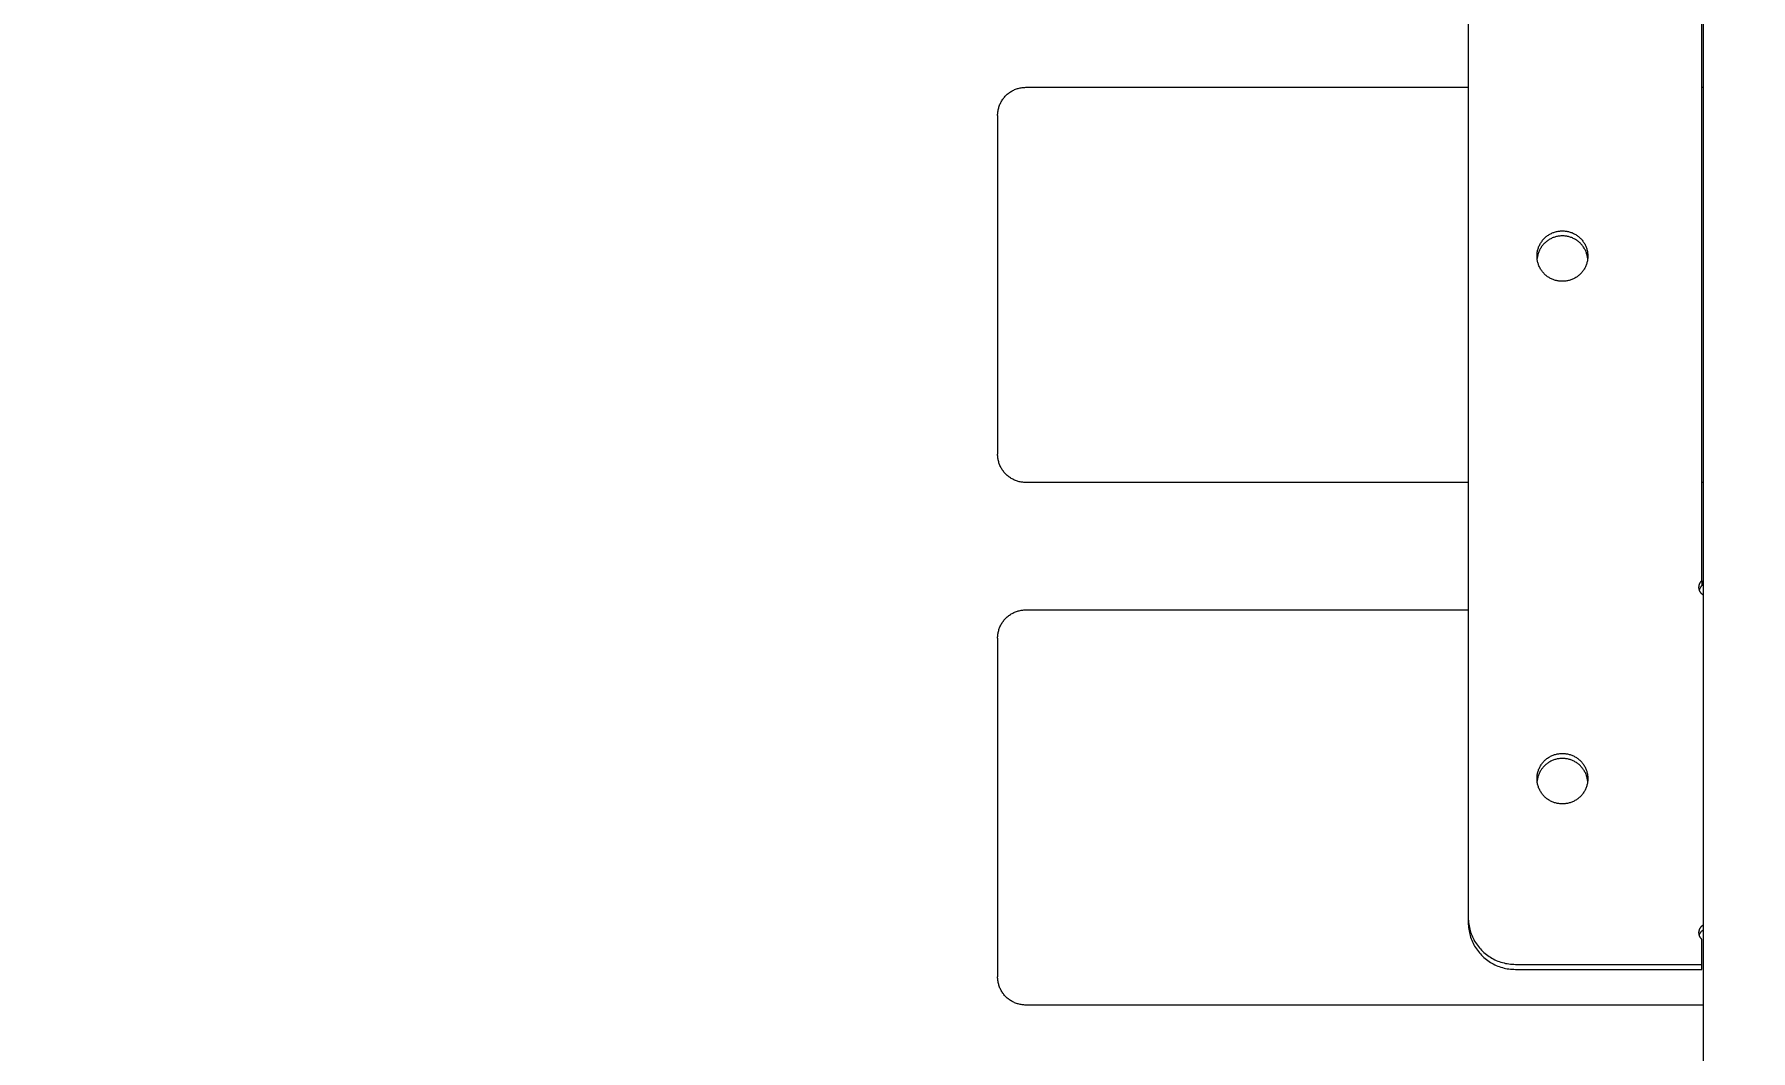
# Model space of a CAD drawing. Header units: inches. Extents: x -12 to 193, y -19 to 105.
# Drawn here: x 72.21 to 79.39, y 88.19 to 92.44 of the extents above; entities that cross this region are included whole.
import ezdxf

# ---------------------------------------------------------------- set-up
doc = ezdxf.new("R2010")
doc.units = ezdxf.units.IN
doc.layers.add('ZANO_R', color=7, linetype='Continuous', lineweight=0)
doc.layers.add('ZANO_W', color=1, linetype='Continuous', lineweight=0)
doc.styles.get("Standard").update_dxf_attribs({"font": 'arial.ttf'})
doc.dimstyles.new('amerykanie', dxfattribs={"dimtxt": 50, "dimasz": 50, "dimexe": 0.5, "dimexo": 0.5, "dimgap": 1, "dimtad": 1, "dimdec": 0, "dimzin": 0, "dimlunit": 5, "dimtxsty": 'Standard', "dimcen": 0.09, "dimclrd": 1, "dimclre": 1, "dimclrt": 1, "dimazin": 0, "dimtfac": 1, "dimtdec": 0, "dimtmove": 0, "dimatfit": 3, "dimfxl": 1, "dimtzin": 0, "dimarcsym": 1})

# ---------------------------------------------------------------- blocks, each defined once
blk = doc.blocks.new('*D370')
at = {"layer": 'ZANO_W', "color": 1, "lineweight": -2}
blk.add_line((171.9607, 90.2232), (171.5194, 93.5121), dxfattribs=at)
for start, end in [(78.71905, 88.18049), (97.64193, 180), (189.46144, 198.92289)]:
    blk.add_arc((172.3921, 87.0078), 6.0626, start, end, dxfattribs=at)
at = {"layer": 'ZANO_W', "color": 1}
for points in [[(172.5761, 93.2338), (172.5931, 92.9009), (171.5859, 93.0166)], [(166.5781, 86.025), (166.2459, 85.9975), (166.3295, 87.0078)]]:
    blk.add_solid(points, dxfattribs=at)
at = {"layer": 'ZANO_W', "color": 1, "insert": (166.8203, 91.8819), "char_height": 1.625, "attachment_point": 5, "rotation": 48.82097}
blk.add_mtext("82%%d21'", dxfattribs=at)

msp = doc.modelspace()

# ---------------------------------------------------------------- linework, layer by layer
at = {"layer": 'ZANO_R'}
for p, q in [((78.20861, 96.39844), (78.20861, 88.74185)), ((79.19286, 90.09261), (79.19286, 96.39844)), ((79.18499, 90.15104), (79.18499, 95.05089)), ((76.2692, 92.17369), (76.2719, 92.17669)), ((76.2719, 92.17669), (76.2747, 92.17959)), ((76.2747, 92.17959), (76.2776, 92.18239)), ((76.2776, 92.18239), (76.28059, 92.18509)), ((76.28059, 92.18509), (76.28368, 92.18769)), ((76.28368, 92.18769), (76.28685, 92.19018)), ((76.28685, 92.19018), (76.29011, 92.19256)), ((76.29011, 92.19256), (76.29344, 92.19483)), ((76.29344, 92.19483), (76.29685, 92.19699)), ((76.29685, 92.19699), (76.30033, 92.19902)), ((76.30033, 92.19902), (76.30388, 92.20094)), ((76.30388, 92.20094), (76.30749, 92.20273)), ((76.30749, 92.20273), (76.31116, 92.2044)), ((76.31116, 92.2044), (76.31489, 92.20595)), ((76.31489, 92.20595), (76.31866, 92.20736)), ((76.31866, 92.20736), (76.32249, 92.20865)), ((76.32249, 92.20865), (76.32635, 92.2098)), ((76.32635, 92.2098), (76.33025, 92.21082)), ((76.33025, 92.21082), (76.33419, 92.21171)), ((76.33419, 92.21171), (76.33815, 92.21246)), ((76.33815, 92.21246), (76.34213, 92.21308)), ((76.34213, 92.21308), (76.34614, 92.21356)), ((76.34614, 92.21356), (76.35016, 92.21391)), ((76.35016, 92.21391), (76.35418, 92.21411)), ((76.35418, 92.21411), (76.35822, 92.21418)), ((76.35822, 92.21418), (78.20861, 92.21418)), ((79.18499, 92.21418), (79.19286, 92.21418)), ((76.24018, 92.1001), (76.24038, 92.10413)), ((76.24038, 92.10413), (76.24073, 92.10815)), ((76.24073, 92.10815), (76.24121, 92.11215)), ((76.24121, 92.11215), (76.24182, 92.11614)), ((76.24182, 92.11614), (76.24258, 92.1201)), ((76.24258, 92.1201), (76.24347, 92.12404)), ((76.24347, 92.12404), (76.24449, 92.12794)), ((76.24449, 92.12794), (76.24564, 92.1318)), ((76.24564, 92.1318), (76.24693, 92.13562)), ((76.24693, 92.13562), (76.24834, 92.1394)), ((76.24834, 92.1394), (76.24989, 92.14313)), ((76.24989, 92.14313), (76.25156, 92.1468)), ((76.25156, 92.1468), (76.25335, 92.15041)), ((76.25335, 92.15041), (76.25527, 92.15396)), ((76.25527, 92.15396), (76.2573, 92.15744)), ((76.2573, 92.15744), (76.25946, 92.16085)), ((76.25946, 92.16085), (76.26172, 92.16418)), ((76.26172, 92.16418), (76.26411, 92.16744)), ((76.26411, 92.16744), (76.2666, 92.17061)), ((76.2666, 92.17061), (76.2692, 92.17369)), ((76.24011, 92.09607), (76.24018, 92.1001)), ((76.24011, 92.09607), (76.24011, 90.84742)), ((78.54977, 91.60025), (78.55298, 91.60199)), ((78.55298, 91.60199), (78.55626, 91.60361)), ((78.55626, 91.60361), (78.5596, 91.60512)), ((78.5596, 91.60512), (78.56298, 91.60651)), ((78.56298, 91.60651), (78.56641, 91.60778)), ((78.56641, 91.60778), (78.56988, 91.60894)), ((78.56988, 91.60894), (78.57339, 91.60997)), ((78.57339, 91.60997), (78.57693, 91.61088)), ((78.57693, 91.61088), (78.5805, 91.61167)), ((78.5805, 91.61167), (78.5841, 91.61233)), ((78.5841, 91.61233), (78.58772, 91.61286)), ((78.58772, 91.61286), (78.59135, 91.61328)), ((78.59135, 91.61328), (78.595, 91.61356)), ((78.595, 91.61356), (78.59865, 91.61372)), ((78.59865, 91.61372), (78.60231, 91.61375)), ((78.60231, 91.61375), (78.60597, 91.61372)), ((78.60597, 91.61372), (78.60962, 91.61356)), ((78.60962, 91.61356), (78.61327, 91.61328)), ((78.61327, 91.61328), (78.6169, 91.61286)), ((78.6169, 91.61286), (78.62052, 91.61233)), ((78.62052, 91.61233), (78.62412, 91.61167)), ((78.62412, 91.61167), (78.62769, 91.61088)), ((78.62769, 91.61088), (78.63123, 91.60997)), ((78.63123, 91.60997), (78.63474, 91.60894)), ((78.63474, 91.60894), (78.63821, 91.60778)), ((78.63821, 91.60778), (78.64164, 91.60651)), ((78.64164, 91.60651), (78.64503, 91.60512)), ((78.64503, 91.60512), (78.64836, 91.60361)), ((78.64836, 91.60361), (78.65164, 91.60199)), ((78.65164, 91.60199), (78.65486, 91.60025)), ((78.49793, 91.52839), (78.49868, 91.53197)), ((78.49868, 91.53197), (78.49956, 91.53552)), ((78.49956, 91.53552), (78.50057, 91.53904)), ((78.50057, 91.53904), (78.50169, 91.54252)), ((78.50169, 91.54252), (78.50294, 91.54596)), ((78.50294, 91.54596), (78.5043, 91.54935)), ((78.50484, 91.52931), (78.50344, 91.52597)), ((78.5043, 91.54935), (78.50578, 91.5527)), ((78.50634, 91.53261), (78.50484, 91.52931)), ((78.50578, 91.5527), (78.50737, 91.55599)), ((78.50796, 91.53585), (78.50634, 91.53261)), ((78.50737, 91.55599), (78.50908, 91.55922)), ((78.50969, 91.53903), (78.50796, 91.53585)), ((78.50908, 91.55922), (78.5109, 91.56239)), ((78.51153, 91.54215), (78.50969, 91.53903)), ((78.5109, 91.56239), (78.51283, 91.5655)), ((78.51347, 91.54521), (78.51153, 91.54215)), ((78.51283, 91.5655), (78.51487, 91.56854)), ((78.51552, 91.54819), (78.51347, 91.54521)), ((78.51487, 91.56854), (78.51701, 91.57151)), ((78.51767, 91.55111), (78.51552, 91.54819)), ((78.51701, 91.57151), (78.51925, 91.5744)), ((78.51991, 91.55395), (78.51767, 91.55111)), ((78.51925, 91.5744), (78.52159, 91.57721)), ((78.52225, 91.55672), (78.51991, 91.55395)), ((78.52159, 91.57721), (78.52403, 91.57994)), ((78.52469, 91.5594), (78.52225, 91.55672)), ((78.52403, 91.57994), (78.52656, 91.58258)), ((78.52721, 91.56199), (78.52469, 91.5594)), ((78.52656, 91.58258), (78.52918, 91.58513)), ((78.52982, 91.5645), (78.52721, 91.56199)), ((78.52918, 91.58513), (78.53188, 91.58759)), ((78.53252, 91.56692), (78.52982, 91.5645)), ((78.53188, 91.58759), (78.53468, 91.58996)), ((78.5353, 91.56925), (78.53252, 91.56692)), ((78.53468, 91.58996), (78.53755, 91.59222)), ((78.53815, 91.57148), (78.5353, 91.56925)), ((78.53755, 91.59222), (78.54049, 91.59439)), ((78.54108, 91.57361), (78.53815, 91.57148)), ((78.54049, 91.59439), (78.54352, 91.59645)), ((78.54408, 91.57563), (78.54108, 91.57361)), ((78.54352, 91.59645), (78.54661, 91.5984)), ((78.54715, 91.57756), (78.54408, 91.57563)), ((78.54661, 91.5984), (78.54977, 91.60025)), ((78.55028, 91.57938), (78.54715, 91.57756)), ((78.55347, 91.58109), (78.55028, 91.57938)), ((78.55672, 91.58269), (78.55347, 91.58109)), ((78.56002, 91.58418), (78.55672, 91.58269)), ((78.56337, 91.58555), (78.56002, 91.58418)), ((78.56677, 91.58681), (78.56337, 91.58555)), ((78.57021, 91.58795), (78.56677, 91.58681)), ((78.57368, 91.58898), (78.57021, 91.58795)), ((78.57719, 91.58988), (78.57368, 91.58898)), ((78.58072, 91.59067), (78.57719, 91.58988)), ((78.58428, 91.59133), (78.58072, 91.59067)), ((78.58786, 91.59187), (78.58428, 91.59133)), ((78.59146, 91.59229), (78.58786, 91.59187)), ((78.59507, 91.59259), (78.59146, 91.59229)), ((78.59869, 91.59276), (78.59507, 91.59259)), ((78.60231, 91.59281), (78.59869, 91.59276)), ((78.60593, 91.59276), (78.60231, 91.59281)), ((78.60955, 91.59259), (78.60593, 91.59276)), ((78.61316, 91.59229), (78.60955, 91.59259)), ((78.61676, 91.59187), (78.61316, 91.59229)), ((78.62034, 91.59133), (78.61676, 91.59187)), ((78.6239, 91.59067), (78.62034, 91.59133)), ((78.62743, 91.58988), (78.6239, 91.59067)), ((78.63094, 91.58898), (78.62743, 91.58988)), ((78.63441, 91.58795), (78.63094, 91.58898)), ((78.63785, 91.58681), (78.63441, 91.58795)), ((78.64125, 91.58555), (78.63785, 91.58681)), ((78.6446, 91.58418), (78.64125, 91.58555)), ((78.6479, 91.58269), (78.6446, 91.58418)), ((78.65115, 91.58109), (78.6479, 91.58269)), ((78.65434, 91.57938), (78.65115, 91.58109)), ((78.65747, 91.57756), (78.65434, 91.57938)), ((78.65486, 91.60025), (78.65801, 91.5984)), ((78.66054, 91.57563), (78.65747, 91.57756)), ((78.65801, 91.5984), (78.6611, 91.59645)), ((78.66354, 91.57361), (78.66054, 91.57563)), ((78.6611, 91.59645), (78.66413, 91.59439)), ((78.66647, 91.57148), (78.66354, 91.57361)), ((78.66413, 91.59439), (78.66707, 91.59222)), ((78.66933, 91.56925), (78.66647, 91.57148)), ((78.66707, 91.59222), (78.66995, 91.58996)), ((78.6721, 91.56692), (78.66933, 91.56925)), ((78.66995, 91.58996), (78.67274, 91.58759)), ((78.6748, 91.5645), (78.6721, 91.56692)), ((78.67274, 91.58759), (78.67544, 91.58513)), ((78.67741, 91.56199), (78.6748, 91.5645)), ((78.67544, 91.58513), (78.67806, 91.58258)), ((78.67993, 91.5594), (78.67741, 91.56199)), ((78.67806, 91.58258), (78.68059, 91.57994)), ((78.68237, 91.55672), (78.67993, 91.5594)), ((78.68059, 91.57994), (78.68303, 91.57721)), ((78.68471, 91.55395), (78.68237, 91.55672)), ((78.68303, 91.57721), (78.68537, 91.5744)), ((78.68696, 91.55111), (78.68471, 91.55395)), ((78.68537, 91.5744), (78.68761, 91.57151)), ((78.6891, 91.54819), (78.68696, 91.55111)), ((78.68761, 91.57151), (78.68975, 91.56854)), ((78.69115, 91.54521), (78.6891, 91.54819)), ((78.68975, 91.56854), (78.69179, 91.5655)), ((78.69309, 91.54215), (78.69115, 91.54521)), ((78.69179, 91.5655), (78.69372, 91.56239)), ((78.69493, 91.53903), (78.69309, 91.54215)), ((78.69372, 91.56239), (78.69554, 91.55922)), ((78.69666, 91.53585), (78.69493, 91.53903)), ((78.69554, 91.55922), (78.69725, 91.55599)), ((78.69828, 91.53261), (78.69666, 91.53585)), ((78.69725, 91.55599), (78.69884, 91.5527)), ((78.69978, 91.52931), (78.69828, 91.53261)), ((78.69884, 91.5527), (78.70032, 91.54935)), ((78.70118, 91.52597), (78.69978, 91.52931)), ((78.70032, 91.54935), (78.70169, 91.54596)), ((78.70169, 91.54596), (78.70293, 91.54252)), ((78.70293, 91.54252), (78.70405, 91.53904)), ((78.70405, 91.53904), (78.70506, 91.53552)), ((78.70506, 91.53552), (78.70594, 91.53197)), ((78.70594, 91.53197), (78.70669, 91.52839)), ((78.49603, 91.51022), (78.49615, 91.51388)), ((78.49603, 91.50656), (78.49603, 91.51022)), ((78.49615, 91.50291), (78.49603, 91.50656)), ((78.49615, 91.51388), (78.49641, 91.51753)), ((78.49641, 91.49926), (78.49615, 91.50291)), ((78.49641, 91.51753), (78.49679, 91.52116)), ((78.49679, 91.49562), (78.49641, 91.49926)), ((78.49698, 91.50152), (78.49654, 91.49792)), ((78.49679, 91.52116), (78.49729, 91.52479)), ((78.49729, 91.492), (78.49679, 91.49562)), ((78.49754, 91.5051), (78.49698, 91.50152)), ((78.49729, 91.52479), (78.49793, 91.52839)), ((78.49793, 91.4884), (78.49729, 91.492)), ((78.49822, 91.50865), (78.49754, 91.5051)), ((78.49868, 91.48482), (78.49793, 91.4884)), ((78.49903, 91.51218), (78.49822, 91.50865)), ((78.49956, 91.48127), (78.49868, 91.48482)), ((78.49996, 91.51568), (78.49903, 91.51218)), ((78.50057, 91.47775), (78.49956, 91.48127)), ((78.501, 91.51915), (78.49996, 91.51568)), ((78.50169, 91.47427), (78.50057, 91.47775)), ((78.50216, 91.52258), (78.501, 91.51915)), ((78.50294, 91.47083), (78.50169, 91.47427)), ((78.50344, 91.52597), (78.50216, 91.52258)), ((78.5043, 91.46744), (78.50294, 91.47083)), ((78.50578, 91.46409), (78.5043, 91.46744)), ((78.50737, 91.4608), (78.50578, 91.46409)), ((78.50908, 91.45757), (78.50737, 91.4608)), ((78.5109, 91.45439), (78.50908, 91.45757)), ((78.69554, 91.45757), (78.69372, 91.45439)), ((78.69725, 91.4608), (78.69554, 91.45757)), ((78.69884, 91.46409), (78.69725, 91.4608)), ((78.70032, 91.46744), (78.69884, 91.46409)), ((78.70169, 91.47083), (78.70032, 91.46744)), ((78.70246, 91.52258), (78.70118, 91.52597)), ((78.70293, 91.47427), (78.70169, 91.47083)), ((78.70362, 91.51915), (78.70246, 91.52258)), ((78.70405, 91.47775), (78.70293, 91.47427)), ((78.70467, 91.51568), (78.70362, 91.51915)), ((78.70506, 91.48127), (78.70405, 91.47775)), ((78.70559, 91.51218), (78.70467, 91.51568)), ((78.70594, 91.48482), (78.70506, 91.48127)), ((78.7064, 91.50865), (78.70559, 91.51218)), ((78.70669, 91.4884), (78.70594, 91.48482)), ((78.70708, 91.5051), (78.7064, 91.50865)), ((78.70669, 91.52839), (78.70733, 91.52479)), ((78.70733, 91.492), (78.70669, 91.4884)), ((78.70764, 91.50152), (78.70708, 91.5051)), ((78.70733, 91.52479), (78.70783, 91.52116)), ((78.70783, 91.49562), (78.70733, 91.492)), ((78.70808, 91.49792), (78.70764, 91.50152)), ((78.70783, 91.52116), (78.70821, 91.51753)), ((78.70821, 91.49926), (78.70783, 91.49562)), ((78.70821, 91.51753), (78.70847, 91.51388)), ((78.70847, 91.50291), (78.70821, 91.49926)), ((78.70847, 91.51388), (78.70859, 91.51022)), ((78.70859, 91.50656), (78.70847, 91.50291)), ((78.70859, 91.51022), (78.70859, 91.50656)), ((78.51283, 91.45128), (78.5109, 91.45439)), ((78.51487, 91.44825), (78.51283, 91.45128)), ((78.51701, 91.44528), (78.51487, 91.44825)), ((78.51925, 91.44239), (78.51701, 91.44528)), ((78.52159, 91.43958), (78.51925, 91.44239)), ((78.52403, 91.43685), (78.52159, 91.43958)), ((78.52656, 91.43421), (78.52403, 91.43685)), ((78.52918, 91.43166), (78.52656, 91.43421)), ((78.53188, 91.4292), (78.52918, 91.43166)), ((78.53468, 91.42683), (78.53188, 91.4292)), ((78.53755, 91.42457), (78.53468, 91.42683)), ((78.54049, 91.4224), (78.53755, 91.42457)), ((78.54352, 91.42034), (78.54049, 91.4224)), ((78.54661, 91.41838), (78.54352, 91.42034)), ((78.54977, 91.41654), (78.54661, 91.41838)), ((78.55298, 91.4148), (78.54977, 91.41654)), ((78.55626, 91.41318), (78.55298, 91.4148)), ((78.5596, 91.41167), (78.55626, 91.41318)), ((78.56298, 91.41028), (78.5596, 91.41167)), ((78.56641, 91.409), (78.56298, 91.41028)), ((78.56988, 91.40785), (78.56641, 91.409)), ((78.57339, 91.40682), (78.56988, 91.40785)), ((78.57693, 91.40591), (78.57339, 91.40682)), ((78.5805, 91.40512), (78.57693, 91.40591)), ((78.5841, 91.40446), (78.5805, 91.40512)), ((78.58772, 91.40392), (78.5841, 91.40446)), ((78.59135, 91.40351), (78.58772, 91.40392)), ((78.595, 91.40323), (78.59135, 91.40351)), ((78.59865, 91.40307), (78.595, 91.40323)), ((78.60231, 91.40304), (78.59865, 91.40307)), ((78.60597, 91.40307), (78.60231, 91.40304)), ((78.60962, 91.40323), (78.60597, 91.40307)), ((78.61327, 91.40351), (78.60962, 91.40323)), ((78.6169, 91.40392), (78.61327, 91.40351)), ((78.62052, 91.40446), (78.6169, 91.40392)), ((78.62412, 91.40512), (78.62052, 91.40446)), ((78.62769, 91.40591), (78.62412, 91.40512)), ((78.63123, 91.40682), (78.62769, 91.40591)), ((78.63474, 91.40785), (78.63123, 91.40682)), ((78.63821, 91.409), (78.63474, 91.40785)), ((78.64164, 91.41028), (78.63821, 91.409)), ((78.64503, 91.41167), (78.64164, 91.41028)), ((78.64836, 91.41318), (78.64503, 91.41167)), ((78.65164, 91.4148), (78.64836, 91.41318)), ((78.65486, 91.41654), (78.65164, 91.4148)), ((78.65801, 91.41838), (78.65486, 91.41654)), ((78.6611, 91.42034), (78.65801, 91.41838)), ((78.66413, 91.4224), (78.6611, 91.42034)), ((78.66707, 91.42457), (78.66413, 91.4224)), ((78.66995, 91.42683), (78.66707, 91.42457)), ((78.67274, 91.4292), (78.66995, 91.42683)), ((78.67544, 91.43166), (78.67274, 91.4292)), ((78.67806, 91.43421), (78.67544, 91.43166)), ((78.68059, 91.43685), (78.67806, 91.43421)), ((78.68303, 91.43958), (78.68059, 91.43685)), ((78.68537, 91.44239), (78.68303, 91.43958)), ((78.68761, 91.44528), (78.68537, 91.44239)), ((78.68975, 91.44825), (78.68761, 91.44528)), ((78.69179, 91.45128), (78.68975, 91.44825)), ((78.69372, 91.45439), (78.69179, 91.45128)), ((76.24011, 90.84742), (76.24011, 90.67988)), ((76.24018, 90.67585), (76.24011, 90.67988)), ((76.24038, 90.67182), (76.24018, 90.67585)), ((76.24073, 90.6678), (76.24038, 90.67182)), ((76.24121, 90.6638), (76.24073, 90.6678)), ((76.24182, 90.65981), (76.24121, 90.6638)), ((76.24258, 90.65585), (76.24182, 90.65981)), ((76.24347, 90.65192), (76.24258, 90.65585)), ((76.24449, 90.64802), (76.24347, 90.65192)), ((76.24564, 90.64415), (76.24449, 90.64802)), ((76.24693, 90.64033), (76.24564, 90.64415)), ((76.24834, 90.63655), (76.24693, 90.64033)), ((76.24989, 90.63283), (76.24834, 90.63655)), ((76.25156, 90.62916), (76.24989, 90.63283)), ((76.25335, 90.62554), (76.25156, 90.62916)), ((76.25527, 90.622), (76.25335, 90.62554)), ((76.2573, 90.61851), (76.25527, 90.622)), ((76.25946, 90.6151), (76.2573, 90.61851)), ((76.26172, 90.61177), (76.25946, 90.6151)), ((76.26411, 90.60852), (76.26172, 90.61177)), ((76.2666, 90.60534), (76.26411, 90.60852)), ((76.2692, 90.60226), (76.2666, 90.60534)), ((76.2719, 90.59927), (76.2692, 90.60226)), ((76.2747, 90.59637), (76.2719, 90.59927)), ((76.2776, 90.59356), (76.2747, 90.59637)), ((76.28059, 90.59086), (76.2776, 90.59356)), ((76.28368, 90.58826), (76.28059, 90.59086)), ((76.28685, 90.58577), (76.28368, 90.58826)), ((76.29011, 90.58339), (76.28685, 90.58577)), ((76.29344, 90.58112), (76.29011, 90.58339)), ((76.29685, 90.57897), (76.29344, 90.58112)), ((76.30033, 90.57693), (76.29685, 90.57897)), ((76.30388, 90.57501), (76.30033, 90.57693)), ((76.30749, 90.57322), (76.30388, 90.57501)), ((76.31116, 90.57155), (76.30749, 90.57322)), ((76.31489, 90.57001), (76.31116, 90.57155)), ((76.31866, 90.56859), (76.31489, 90.57001)), ((76.32249, 90.56731), (76.31866, 90.56859)), ((76.32635, 90.56615), (76.32249, 90.56731)), ((76.33025, 90.56513), (76.32635, 90.56615)), ((76.33419, 90.56424), (76.33025, 90.56513)), ((76.33815, 90.56349), (76.33419, 90.56424)), ((76.34213, 90.56287), (76.33815, 90.56349)), ((76.34614, 90.56239), (76.34213, 90.56287)), ((76.35016, 90.56205), (76.34614, 90.56239)), ((76.35418, 90.56184), (76.35016, 90.56205)), ((76.35822, 90.56177), (76.35418, 90.56184)), ((78.20861, 90.56177), (76.35822, 90.56177)), ((79.19286, 90.56177), (79.18499, 90.56177)), ((79.17346, 90.12318), (79.17348, 90.12452)), ((79.1735, 90.12183), (79.17346, 90.12318)), ((79.17348, 90.12452), (79.17354, 90.12587)), ((79.17357, 90.12049), (79.1735, 90.12183)), ((79.17354, 90.12587), (79.17365, 90.12721)), ((79.1737, 90.11915), (79.17357, 90.12049)), ((79.17365, 90.12721), (79.1738, 90.12855)), ((79.17387, 90.11781), (79.1737, 90.11915)), ((79.1738, 90.12855), (79.174, 90.12988)), ((79.17409, 90.11648), (79.17387, 90.11781)), ((79.174, 90.12988), (79.17425, 90.1312)), ((79.17435, 90.11516), (79.17409, 90.11648)), ((79.17425, 90.1312), (79.17454, 90.13252)), ((79.17466, 90.11385), (79.17435, 90.11516)), ((79.17454, 90.13252), (79.17488, 90.13382)), ((79.17502, 90.11256), (79.17466, 90.11385)), ((79.17488, 90.13382), (79.17526, 90.13511)), ((79.17529, 90.11426), (79.1749, 90.11298)), ((79.17542, 90.11127), (79.17502, 90.11256)), ((79.17526, 90.13511), (79.17569, 90.13639)), ((79.17571, 90.11553), (79.17529, 90.11426)), ((79.17586, 90.11), (79.17542, 90.11127)), ((79.17569, 90.13639), (79.17616, 90.13765)), ((79.17619, 90.11678), (79.17571, 90.11553)), ((79.17635, 90.10874), (79.17586, 90.11)), ((79.17616, 90.13765), (79.17667, 90.13889)), ((79.1767, 90.11802), (79.17619, 90.11678)), ((79.17688, 90.10751), (79.17635, 90.10874)), ((79.17667, 90.13889), (79.17723, 90.14012)), ((79.17726, 90.11924), (79.1767, 90.11802)), ((79.17745, 90.10629), (79.17688, 90.10751)), ((79.17723, 90.14012), (79.17783, 90.14132)), ((79.17786, 90.12043), (79.17726, 90.11924)), ((79.17807, 90.10509), (79.17745, 90.10629)), ((79.17783, 90.14132), (79.17847, 90.14251)), ((79.1785, 90.12161), (79.17786, 90.12043)), ((79.17872, 90.10392), (79.17807, 90.10509)), ((79.17847, 90.14251), (79.17915, 90.14367)), ((79.17918, 90.12276), (79.1785, 90.12161)), ((79.17942, 90.10276), (79.17872, 90.10392)), ((79.17915, 90.14367), (79.17987, 90.1448)), ((79.1799, 90.12389), (79.17918, 90.12276)), ((79.18016, 90.10164), (79.17942, 90.10276)), ((79.17987, 90.1448), (79.18063, 90.14592)), ((79.18066, 90.125), (79.1799, 90.12389)), ((79.18093, 90.10054), (79.18016, 90.10164)), ((79.18063, 90.14592), (79.18143, 90.147)), ((79.18145, 90.12608), (79.18066, 90.125)), ((79.18174, 90.09946), (79.18093, 90.10054)), ((79.18143, 90.147), (79.18227, 90.14805)), ((79.18228, 90.12713), (79.18145, 90.12608)), ((79.18259, 90.09842), (79.18174, 90.09946)), ((79.18227, 90.14805), (79.18314, 90.14908)), ((79.18315, 90.12815), (79.18228, 90.12713)), ((79.18348, 90.0974), (79.18259, 90.09842)), ((79.18314, 90.14908), (79.18405, 90.15008)), ((79.18405, 90.12914), (79.18315, 90.12815)), ((79.1844, 90.09642), (79.18348, 90.0974)), ((79.18405, 90.15008), (79.18499, 90.15104)), ((79.18499, 90.1301), (79.18405, 90.12914)), ((79.18535, 90.09547), (79.1844, 90.09642)), ((79.18499, 90.15104), (79.18499, 90.1301)), ((79.18634, 90.09455), (79.18535, 90.09547)), ((79.18735, 90.09367), (79.18634, 90.09455)), ((79.1884, 90.09282), (79.18735, 90.09367)), ((79.18948, 90.09201), (79.1884, 90.09282)), ((76.31489, 90.0208), (76.31866, 90.02222)), ((76.31866, 90.02222), (76.32249, 90.02351)), ((76.32249, 90.02351), (76.32635, 90.02466)), ((76.32635, 90.02466), (76.33025, 90.02568)), ((76.33025, 90.02568), (76.33419, 90.02657)), ((76.33419, 90.02657), (76.33815, 90.02732)), ((76.33815, 90.02732), (76.34213, 90.02794)), ((76.34213, 90.02794), (76.34614, 90.02842)), ((76.34614, 90.02842), (76.35016, 90.02876)), ((76.35016, 90.02876), (76.35418, 90.02897)), ((76.35418, 90.02897), (76.35822, 90.02904)), ((76.35822, 90.02904), (78.20861, 90.02904)), ((79.19058, 90.09124), (79.18948, 90.09201)), ((79.19171, 90.09051), (79.19058, 90.09124)), ((79.19286, 90.08982), (79.19171, 90.09051)), ((79.19286, 89.9792), (79.19286, 90.09261)), ((76.24564, 89.94666), (76.24693, 89.95048)), ((76.24693, 89.95048), (76.24834, 89.95426)), ((76.24834, 89.95426), (76.24989, 89.95798)), ((76.24989, 89.95798), (76.25156, 89.96166)), ((76.25156, 89.96166), (76.25335, 89.96527)), ((76.25335, 89.96527), (76.25527, 89.96882)), ((76.25527, 89.96882), (76.2573, 89.9723)), ((76.2573, 89.9723), (76.25946, 89.97571)), ((76.25946, 89.97571), (76.26172, 89.97904)), ((76.26172, 89.97904), (76.26411, 89.9823)), ((76.26411, 89.9823), (76.2666, 89.98547)), ((76.2666, 89.98547), (76.2692, 89.98855)), ((76.2692, 89.98855), (76.2719, 89.99155)), ((76.2719, 89.99155), (76.2747, 89.99445)), ((76.2747, 89.99445), (76.2776, 89.99725)), ((76.2776, 89.99725), (76.28059, 89.99995)), ((76.28059, 89.99995), (76.28368, 90.00255)), ((76.28368, 90.00255), (76.28685, 90.00504)), ((76.28685, 90.00504), (76.29011, 90.00742)), ((76.29011, 90.00742), (76.29344, 90.00969)), ((76.29344, 90.00969), (76.29685, 90.01185)), ((76.29685, 90.01185), (76.30033, 90.01388)), ((76.30033, 90.01388), (76.30388, 90.0158)), ((76.30388, 90.0158), (76.30749, 90.01759)), ((76.30749, 90.01759), (76.31116, 90.01926)), ((76.31116, 90.01926), (76.31489, 90.0208)), ((79.19286, 89.37529), (79.19286, 89.9792)), ((76.24011, 89.91093), (76.24018, 89.91496)), ((76.24011, 89.91093), (76.24011, 88.66228)), ((76.24018, 89.91496), (76.24038, 89.91899)), ((76.24038, 89.91899), (76.24073, 89.92301)), ((76.24073, 89.92301), (76.24121, 89.92701)), ((76.24121, 89.92701), (76.24182, 89.931)), ((76.24182, 89.931), (76.24258, 89.93496)), ((76.24258, 89.93496), (76.24347, 89.93889)), ((76.24347, 89.93889), (76.24449, 89.9428)), ((76.24449, 89.9428), (76.24564, 89.94666)), ((78.50908, 89.37408), (78.5109, 89.37725)), ((78.5109, 89.37725), (78.51283, 89.38036)), ((78.51283, 89.38036), (78.51487, 89.3834)), ((78.51487, 89.3834), (78.51701, 89.38637)), ((78.51701, 89.38637), (78.51925, 89.38926)), ((78.51925, 89.38926), (78.52159, 89.39207)), ((78.52159, 89.39207), (78.52403, 89.3948)), ((78.52403, 89.3948), (78.52656, 89.39744)), ((78.52721, 89.37685), (78.52469, 89.37426)), ((78.52656, 89.39744), (78.52918, 89.39999)), ((78.52982, 89.37936), (78.52721, 89.37685)), ((78.52918, 89.39999), (78.53188, 89.40245)), ((78.53252, 89.38178), (78.52982, 89.37936)), ((78.53188, 89.40245), (78.53468, 89.40481)), ((78.5353, 89.3841), (78.53252, 89.38178)), ((78.53468, 89.40481), (78.53755, 89.40708)), ((78.53815, 89.38633), (78.5353, 89.3841)), ((78.53755, 89.40708), (78.54049, 89.40924)), ((78.54108, 89.38846), (78.53815, 89.38633)), ((78.54049, 89.40924), (78.54352, 89.41131)), ((78.54408, 89.39049), (78.54108, 89.38846)), ((78.54352, 89.41131), (78.54661, 89.41326)), ((78.54715, 89.39242), (78.54408, 89.39049)), ((78.54661, 89.41326), (78.54977, 89.41511)), ((78.55028, 89.39423), (78.54715, 89.39242)), ((78.54977, 89.41511), (78.55298, 89.41684)), ((78.55347, 89.39595), (78.55028, 89.39423)), ((78.55298, 89.41684), (78.55626, 89.41847)), ((78.55672, 89.39755), (78.55347, 89.39595)), ((78.55626, 89.41847), (78.5596, 89.41997)), ((78.56002, 89.39903), (78.55672, 89.39755)), ((78.5596, 89.41997), (78.56298, 89.42137)), ((78.56337, 89.40041), (78.56002, 89.39903)), ((78.56298, 89.42137), (78.56641, 89.42264)), ((78.56677, 89.40167), (78.56337, 89.40041)), ((78.56641, 89.42264), (78.56988, 89.42379)), ((78.57021, 89.40281), (78.56677, 89.40167)), ((78.56988, 89.42379), (78.57339, 89.42483)), ((78.57368, 89.40384), (78.57021, 89.40281)), ((78.57339, 89.42483), (78.57693, 89.42574)), ((78.57719, 89.40474), (78.57368, 89.40384)), ((78.57693, 89.42574), (78.5805, 89.42652)), ((78.58072, 89.40553), (78.57719, 89.40474)), ((78.5805, 89.42652), (78.5841, 89.42719)), ((78.58428, 89.40619), (78.58072, 89.40553)), ((78.5841, 89.42719), (78.58772, 89.42772)), ((78.58786, 89.40673), (78.58428, 89.40619)), ((78.58772, 89.42772), (78.59135, 89.42813)), ((78.59146, 89.40715), (78.58786, 89.40673)), ((78.59135, 89.42813), (78.595, 89.42842)), ((78.59507, 89.40744), (78.59146, 89.40715)), ((78.595, 89.42842), (78.59865, 89.42858)), ((78.59869, 89.40762), (78.59507, 89.40744)), ((78.59865, 89.42858), (78.60231, 89.42861)), ((78.60231, 89.40766), (78.59869, 89.40762)), ((78.60231, 89.42861), (78.60597, 89.42858)), ((78.60593, 89.40762), (78.60231, 89.40766)), ((78.60955, 89.40744), (78.60593, 89.40762)), ((78.60597, 89.42858), (78.60962, 89.42842)), ((78.61316, 89.40715), (78.60955, 89.40744)), ((78.60962, 89.42842), (78.61327, 89.42813)), ((78.61676, 89.40673), (78.61316, 89.40715)), ((78.61327, 89.42813), (78.6169, 89.42772)), ((78.62034, 89.40619), (78.61676, 89.40673)), ((78.6169, 89.42772), (78.62052, 89.42719)), ((78.6239, 89.40553), (78.62034, 89.40619)), ((78.62052, 89.42719), (78.62412, 89.42652)), ((78.62743, 89.40474), (78.6239, 89.40553)), ((78.62412, 89.42652), (78.62769, 89.42574)), ((78.63094, 89.40384), (78.62743, 89.40474)), ((78.62769, 89.42574), (78.63123, 89.42483)), ((78.63441, 89.40281), (78.63094, 89.40384)), ((78.63123, 89.42483), (78.63474, 89.42379)), ((78.63785, 89.40167), (78.63441, 89.40281)), ((78.63474, 89.42379), (78.63821, 89.42264)), ((78.64125, 89.40041), (78.63785, 89.40167)), ((78.63821, 89.42264), (78.64164, 89.42137)), ((78.6446, 89.39903), (78.64125, 89.40041)), ((78.64164, 89.42137), (78.64503, 89.41997)), ((78.6479, 89.39755), (78.6446, 89.39903)), ((78.64503, 89.41997), (78.64836, 89.41847)), ((78.65115, 89.39595), (78.6479, 89.39755)), ((78.64836, 89.41847), (78.65164, 89.41684)), ((78.65434, 89.39423), (78.65115, 89.39595)), ((78.65164, 89.41684), (78.65486, 89.41511)), ((78.65747, 89.39242), (78.65434, 89.39423)), ((78.65486, 89.41511), (78.65801, 89.41326)), ((78.66054, 89.39049), (78.65747, 89.39242)), ((78.65801, 89.41326), (78.6611, 89.41131)), ((78.66354, 89.38846), (78.66054, 89.39049)), ((78.6611, 89.41131), (78.66413, 89.40924)), ((78.66647, 89.38633), (78.66354, 89.38846)), ((78.66413, 89.40924), (78.66707, 89.40708)), ((78.66933, 89.3841), (78.66647, 89.38633)), ((78.66707, 89.40708), (78.66995, 89.40481)), ((78.6721, 89.38178), (78.66933, 89.3841)), ((78.66995, 89.40481), (78.67274, 89.40245)), ((78.6748, 89.37936), (78.6721, 89.38178)), ((78.67274, 89.40245), (78.67544, 89.39999)), ((78.67741, 89.37685), (78.6748, 89.37936)), ((78.67544, 89.39999), (78.67806, 89.39744)), ((78.67993, 89.37426), (78.67741, 89.37685)), ((78.67806, 89.39744), (78.68059, 89.3948)), ((78.68059, 89.3948), (78.68303, 89.39207)), ((78.68303, 89.39207), (78.68537, 89.38926)), ((78.68537, 89.38926), (78.68761, 89.38637)), ((78.68761, 89.38637), (78.68975, 89.3834)), ((78.68975, 89.3834), (78.69179, 89.38036)), ((78.69179, 89.38036), (78.69372, 89.37725)), ((78.69372, 89.37725), (78.69554, 89.37408)), ((79.19286, 89.27306), (79.19286, 89.37529)), ((78.49603, 89.32508), (78.49615, 89.32874)), ((78.49603, 89.32142), (78.49603, 89.32508)), ((78.49615, 89.31777), (78.49603, 89.32142)), ((78.49615, 89.32874), (78.49641, 89.33239)), ((78.49641, 89.31412), (78.49615, 89.31777)), ((78.49641, 89.33239), (78.49679, 89.33602)), ((78.49679, 89.31048), (78.49641, 89.31412)), ((78.49698, 89.31638), (78.49654, 89.31278)), ((78.49679, 89.33602), (78.49729, 89.33965)), ((78.49729, 89.30686), (78.49679, 89.31048)), ((78.49754, 89.31995), (78.49698, 89.31638)), ((78.49729, 89.33965), (78.49793, 89.34325)), ((78.49793, 89.30325), (78.49729, 89.30686)), ((78.49822, 89.32351), (78.49754, 89.31995)), ((78.49793, 89.34325), (78.49868, 89.34683)), ((78.49868, 89.29968), (78.49793, 89.30325)), ((78.49903, 89.32704), (78.49822, 89.32351)), ((78.49868, 89.34683), (78.49956, 89.35038)), ((78.49996, 89.33054), (78.49903, 89.32704)), ((78.49956, 89.35038), (78.50057, 89.3539)), ((78.501, 89.33401), (78.49996, 89.33054)), ((78.50057, 89.3539), (78.50169, 89.35738)), ((78.50216, 89.33744), (78.501, 89.33401)), ((78.50169, 89.35738), (78.50294, 89.36082)), ((78.50344, 89.34083), (78.50216, 89.33744)), ((78.50294, 89.36082), (78.5043, 89.36421)), ((78.50484, 89.34417), (78.50344, 89.34083)), ((78.5043, 89.36421), (78.50578, 89.36755)), ((78.50634, 89.34746), (78.50484, 89.34417)), ((78.50578, 89.36755), (78.50737, 89.37085)), ((78.50796, 89.3507), (78.50634, 89.34746)), ((78.50737, 89.37085), (78.50908, 89.37408)), ((78.50969, 89.35389), (78.50796, 89.3507)), ((78.51153, 89.35701), (78.50969, 89.35389)), ((78.51347, 89.36006), (78.51153, 89.35701)), ((78.51552, 89.36305), (78.51347, 89.36006)), ((78.51767, 89.36597), (78.51552, 89.36305)), ((78.51991, 89.36881), (78.51767, 89.36597)), ((78.52225, 89.37157), (78.51991, 89.36881)), ((78.52469, 89.37426), (78.52225, 89.37157)), ((78.68237, 89.37157), (78.67993, 89.37426)), ((78.68471, 89.36881), (78.68237, 89.37157)), ((78.68696, 89.36597), (78.68471, 89.36881)), ((78.6891, 89.36305), (78.68696, 89.36597)), ((78.69115, 89.36006), (78.6891, 89.36305)), ((78.69309, 89.35701), (78.69115, 89.36006)), ((78.69493, 89.35389), (78.69309, 89.35701)), ((78.69666, 89.3507), (78.69493, 89.35389)), ((78.69554, 89.37408), (78.69725, 89.37085)), ((78.69828, 89.34746), (78.69666, 89.3507)), ((78.69725, 89.37085), (78.69884, 89.36755)), ((78.69978, 89.34417), (78.69828, 89.34746)), ((78.69884, 89.36755), (78.70032, 89.36421)), ((78.70118, 89.34083), (78.69978, 89.34417)), ((78.70032, 89.36421), (78.70169, 89.36082)), ((78.70246, 89.33744), (78.70118, 89.34083)), ((78.70169, 89.36082), (78.70293, 89.35738)), ((78.70362, 89.33401), (78.70246, 89.33744)), ((78.70293, 89.35738), (78.70405, 89.3539)), ((78.70467, 89.33054), (78.70362, 89.33401)), ((78.70405, 89.3539), (78.70506, 89.35038)), ((78.70559, 89.32704), (78.70467, 89.33054)), ((78.70506, 89.35038), (78.70594, 89.34683)), ((78.7064, 89.32351), (78.70559, 89.32704)), ((78.70594, 89.34683), (78.70669, 89.34325)), ((78.70669, 89.30325), (78.70594, 89.29968)), ((78.70708, 89.31995), (78.7064, 89.32351)), ((78.70669, 89.34325), (78.70733, 89.33965)), ((78.70733, 89.30686), (78.70669, 89.30325)), ((78.70764, 89.31638), (78.70708, 89.31995)), ((78.70733, 89.33965), (78.70783, 89.33602)), ((78.70783, 89.31048), (78.70733, 89.30686)), ((78.70808, 89.31278), (78.70764, 89.31638)), ((78.70783, 89.33602), (78.70821, 89.33239)), ((78.70821, 89.31412), (78.70783, 89.31048)), ((78.70821, 89.33239), (78.70847, 89.32874)), ((78.70847, 89.31777), (78.70821, 89.31412)), ((78.70847, 89.32874), (78.70859, 89.32508)), ((78.70859, 89.32142), (78.70847, 89.31777)), ((78.70859, 89.32508), (78.70859, 89.32142)), ((78.49956, 89.29613), (78.49868, 89.29968)), ((78.50057, 89.29261), (78.49956, 89.29613)), ((78.50169, 89.28913), (78.50057, 89.29261)), ((78.50294, 89.28569), (78.50169, 89.28913)), ((78.5043, 89.28229), (78.50294, 89.28569)), ((78.50578, 89.27895), (78.5043, 89.28229)), ((78.50737, 89.27566), (78.50578, 89.27895)), ((78.50908, 89.27242), (78.50737, 89.27566)), ((78.5109, 89.26925), (78.50908, 89.27242)), ((78.51283, 89.26614), (78.5109, 89.26925)), ((78.51487, 89.2631), (78.51283, 89.26614)), ((78.51701, 89.26014), (78.51487, 89.2631)), ((78.51925, 89.25725), (78.51701, 89.26014)), ((78.52159, 89.25444), (78.51925, 89.25725)), ((78.52403, 89.25171), (78.52159, 89.25444)), ((78.52656, 89.24907), (78.52403, 89.25171)), ((78.52918, 89.24651), (78.52656, 89.24907)), ((78.53188, 89.24405), (78.52918, 89.24651)), ((78.53468, 89.24169), (78.53188, 89.24405)), ((78.53755, 89.23942), (78.53468, 89.24169)), ((78.54049, 89.23726), (78.53755, 89.23942)), ((78.54352, 89.2352), (78.54049, 89.23726)), ((78.54661, 89.23324), (78.54352, 89.2352)), ((78.54977, 89.2314), (78.54661, 89.23324)), ((78.55298, 89.22966), (78.54977, 89.2314)), ((78.65486, 89.2314), (78.65164, 89.22966)), ((78.65801, 89.23324), (78.65486, 89.2314)), ((78.6611, 89.2352), (78.65801, 89.23324)), ((78.66413, 89.23726), (78.6611, 89.2352)), ((78.66707, 89.23942), (78.66413, 89.23726)), ((78.66995, 89.24169), (78.66707, 89.23942)), ((78.67274, 89.24405), (78.66995, 89.24169)), ((78.67544, 89.24651), (78.67274, 89.24405)), ((78.67806, 89.24907), (78.67544, 89.24651)), ((78.68059, 89.25171), (78.67806, 89.24907)), ((78.68303, 89.25444), (78.68059, 89.25171)), ((78.68537, 89.25725), (78.68303, 89.25444)), ((78.68761, 89.26014), (78.68537, 89.25725)), ((78.68975, 89.2631), (78.68761, 89.26014)), ((78.69179, 89.26614), (78.68975, 89.2631)), ((78.69372, 89.26925), (78.69179, 89.26614)), ((78.69554, 89.27242), (78.69372, 89.26925)), ((78.69725, 89.27566), (78.69554, 89.27242)), ((78.69884, 89.27895), (78.69725, 89.27566)), ((78.70032, 89.28229), (78.69884, 89.27895)), ((78.70169, 89.28569), (78.70032, 89.28229)), ((78.70293, 89.28913), (78.70169, 89.28569)), ((78.70405, 89.29261), (78.70293, 89.28913)), ((78.70506, 89.29613), (78.70405, 89.29261)), ((78.70594, 89.29968), (78.70506, 89.29613)), ((79.19286, 87.4015), (79.19286, 89.27306)), ((78.55626, 89.22804), (78.55298, 89.22966)), ((78.5596, 89.22653), (78.55626, 89.22804)), ((78.56298, 89.22514), (78.5596, 89.22653)), ((78.56641, 89.22386), (78.56298, 89.22514)), ((78.56988, 89.22271), (78.56641, 89.22386)), ((78.57339, 89.22168), (78.56988, 89.22271)), ((78.57693, 89.22077), (78.57339, 89.22168)), ((78.5805, 89.21998), (78.57693, 89.22077)), ((78.5841, 89.21932), (78.5805, 89.21998)), ((78.58772, 89.21878), (78.5841, 89.21932)), ((78.59135, 89.21837), (78.58772, 89.21878)), ((78.595, 89.21809), (78.59135, 89.21837)), ((78.59865, 89.21793), (78.595, 89.21809)), ((78.60231, 89.2179), (78.59865, 89.21793)), ((78.60597, 89.21793), (78.60231, 89.2179)), ((78.60962, 89.21809), (78.60597, 89.21793)), ((78.61327, 89.21837), (78.60962, 89.21809)), ((78.6169, 89.21878), (78.61327, 89.21837)), ((78.62052, 89.21932), (78.6169, 89.21878)), ((78.62412, 89.21998), (78.62052, 89.21932)), ((78.62769, 89.22077), (78.62412, 89.21998)), ((78.63123, 89.22168), (78.62769, 89.22077)), ((78.63474, 89.22271), (78.63123, 89.22168)), ((78.63821, 89.22386), (78.63474, 89.22271)), ((78.64164, 89.22514), (78.63821, 89.22386)), ((78.64503, 89.22653), (78.64164, 89.22514)), ((78.64836, 89.22804), (78.64503, 89.22653)), ((78.65164, 89.22966), (78.64836, 89.22804)), ((78.20861, 88.74185), (78.20876, 88.73501)), ((78.20861, 88.73752), (78.20861, 88.72091)), ((78.20876, 88.73501), (78.20915, 88.72818)), ((76.24011, 88.66228), (76.24011, 88.49474)), ((78.20861, 88.72091), (78.20876, 88.71407)), ((78.20876, 88.71407), (78.20915, 88.70724)), ((78.20915, 88.72818), (78.20978, 88.72137)), ((78.20915, 88.70724), (78.20978, 88.70043)), ((78.20978, 88.72137), (78.21064, 88.71458)), ((78.20978, 88.70043), (78.21064, 88.69364)), ((78.21064, 88.71458), (78.21174, 88.70783)), ((78.21064, 88.69364), (78.21174, 88.68689)), ((78.21174, 88.70783), (78.21307, 88.70112)), ((78.21174, 88.68689), (78.21307, 88.68018)), ((78.21307, 88.70112), (78.21464, 88.69446)), ((78.21307, 88.68018), (78.21464, 88.67352)), ((78.21464, 88.69446), (78.21644, 88.68786)), ((78.21464, 88.67352), (78.21644, 88.66692)), ((78.21644, 88.68786), (78.21847, 88.68133)), ((78.21644, 88.66692), (78.21847, 88.66039)), ((78.21847, 88.68133), (78.22073, 88.67487)), ((78.21847, 88.66039), (78.22073, 88.65393)), ((78.22073, 88.67487), (78.22321, 88.6685)), ((78.22321, 88.6685), (78.22591, 88.66221)), ((78.22591, 88.66221), (78.22883, 88.65603)), ((79.17346, 88.67941), (79.17349, 88.68075)), ((79.17347, 88.67806), (79.17346, 88.67941)), ((79.17354, 88.67672), (79.17347, 88.67806)), ((79.17349, 88.68075), (79.17357, 88.6821)), ((79.17364, 88.67537), (79.17354, 88.67672)), ((79.17357, 88.6821), (79.1737, 88.68344)), ((79.1738, 88.67404), (79.17364, 88.67537)), ((79.1737, 88.68344), (79.17387, 88.68477)), ((79.174, 88.67271), (79.1738, 88.67404)), ((79.17387, 88.68477), (79.17409, 88.6861)), ((79.17424, 88.67138), (79.174, 88.67271)), ((79.17409, 88.6861), (79.17435, 88.68742)), ((79.17454, 88.67007), (79.17424, 88.67138)), ((79.17435, 88.68742), (79.17466, 88.68873)), ((79.17487, 88.66876), (79.17454, 88.67007)), ((79.17466, 88.68873), (79.17501, 88.69003)), ((79.17526, 88.66747), (79.17487, 88.66876)), ((79.1749, 88.66867), (79.17528, 88.66992)), ((79.17501, 88.69003), (79.17541, 88.69132)), ((79.17568, 88.6662), (79.17526, 88.66747)), ((79.17528, 88.66992), (79.17569, 88.67116)), ((79.17541, 88.69132), (79.17586, 88.69259)), ((79.17616, 88.66494), (79.17568, 88.6662)), ((79.17569, 88.67116), (79.17615, 88.67238)), ((79.17586, 88.69259), (79.17634, 88.69384)), ((79.17615, 88.67238), (79.17665, 88.67359)), ((79.17667, 88.66369), (79.17616, 88.66494)), ((79.17634, 88.69384), (79.17688, 88.69508)), ((79.17665, 88.67359), (79.17719, 88.67478)), ((79.17723, 88.66247), (79.17667, 88.66369)), ((79.17688, 88.69508), (79.17745, 88.6963)), ((79.17719, 88.67478), (79.17777, 88.67595)), ((79.17783, 88.66126), (79.17723, 88.66247)), ((79.17745, 88.6963), (79.17806, 88.69749)), ((79.17777, 88.67595), (79.17839, 88.6771)), ((79.17847, 88.66008), (79.17783, 88.66126)), ((79.17806, 88.69749), (79.17872, 88.69867)), ((79.17839, 88.6771), (79.17904, 88.67823)), ((79.17915, 88.65892), (79.17847, 88.66008)), ((79.17872, 88.69867), (79.17942, 88.69982)), ((79.17904, 88.67823), (79.17973, 88.67933)), ((79.17987, 88.65778), (79.17915, 88.65892)), ((79.17942, 88.69982), (79.18015, 88.70095)), ((79.17973, 88.67933), (79.18046, 88.68042)), ((79.18063, 88.65667), (79.17987, 88.65778)), ((79.18015, 88.70095), (79.18093, 88.70205)), ((79.18046, 88.68042), (79.18123, 88.68148)), ((79.18093, 88.70205), (79.18174, 88.70312)), ((79.18123, 88.68148), (79.18203, 88.68251)), ((79.18174, 88.70312), (79.18259, 88.70417)), ((79.18203, 88.68251), (79.18287, 88.68351)), ((79.18259, 88.70417), (79.18348, 88.70518)), ((79.18287, 88.68351), (79.18373, 88.68449)), ((79.18348, 88.70518), (79.1844, 88.70616)), ((79.18373, 88.68449), (79.18463, 88.68544)), ((79.1844, 88.70616), (79.18535, 88.70712)), ((79.18463, 88.68544), (79.18556, 88.68635)), ((79.18535, 88.70712), (79.18634, 88.70803)), ((79.18556, 88.68635), (79.18652, 88.68724)), ((79.18634, 88.70803), (79.18735, 88.70891)), ((79.18652, 88.68724), (79.18751, 88.68809)), ((79.18735, 88.70891), (79.1884, 88.70976)), ((79.18751, 88.68809), (79.18853, 88.68891)), ((79.1884, 88.70976), (79.18948, 88.71057)), ((79.18853, 88.68891), (79.18958, 88.68969)), ((79.18948, 88.71057), (79.19058, 88.71134)), ((79.18958, 88.68969), (79.19065, 88.69044)), ((79.19058, 88.71134), (79.19171, 88.71208)), ((79.19065, 88.69044), (79.19174, 88.69115)), ((79.19171, 88.71208), (79.19286, 88.71277)), ((79.19174, 88.69115), (79.19286, 88.69183)), ((78.22073, 88.65393), (78.22321, 88.64756)), ((78.22321, 88.64756), (78.22591, 88.64127)), ((78.22591, 88.64127), (78.22883, 88.63508)), ((78.22883, 88.65603), (78.23196, 88.64995)), ((78.22883, 88.63508), (78.23196, 88.629)), ((78.23196, 88.64995), (78.2353, 88.64398)), ((78.23196, 88.629), (78.2353, 88.62304)), ((78.2353, 88.64398), (78.23885, 88.63813)), ((78.2353, 88.62304), (78.23885, 88.61719)), ((78.23885, 88.63813), (78.2426, 88.63241)), ((78.23885, 88.61719), (78.2426, 88.61147)), ((78.2426, 88.63241), (78.24655, 88.62682)), ((78.2426, 88.61147), (78.24655, 88.60588)), ((78.24655, 88.62682), (78.25069, 88.62138)), ((78.24655, 88.60588), (78.25069, 88.60044)), ((78.25069, 88.62138), (78.25502, 88.61608)), ((78.25069, 88.60044), (78.25502, 88.59514)), ((78.25502, 88.61608), (78.25953, 88.61094)), ((78.25502, 88.59514), (78.25953, 88.59)), ((78.25953, 88.61094), (78.26422, 88.60596)), ((78.25953, 88.59), (78.26422, 88.58502)), ((78.26422, 88.60596), (78.26908, 88.60114)), ((78.26908, 88.60114), (78.2741, 88.5965)), ((78.2741, 88.5965), (78.27929, 88.59203)), ((78.27929, 88.59203), (78.28462, 88.58775)), ((78.28462, 88.58775), (78.2901, 88.58366)), ((79.18143, 88.65559), (79.18063, 88.65667)), ((79.18227, 88.65453), (79.18143, 88.65559)), ((79.18314, 88.6535), (79.18227, 88.65453)), ((79.18405, 88.65251), (79.18314, 88.6535)), ((79.18499, 88.65155), (79.18405, 88.65251)), ((79.18499, 88.54675), (79.18499, 88.65155)), ((78.26422, 88.58502), (78.26908, 88.5802)), ((78.26908, 88.5802), (78.2741, 88.57556)), ((78.2741, 88.57556), (78.27929, 88.57109)), ((78.27929, 88.57109), (78.28462, 88.56681)), ((78.28462, 88.56681), (78.2901, 88.56272)), ((78.2901, 88.58366), (78.29572, 88.57976)), ((78.2901, 88.56272), (78.29572, 88.55882)), ((78.29572, 88.57976), (78.30148, 88.57606)), ((78.29572, 88.55882), (78.30148, 88.55512)), ((78.30148, 88.57606), (78.30736, 88.57257)), ((78.30148, 88.55512), (78.30736, 88.55162)), ((78.30736, 88.57257), (78.31335, 88.56928)), ((78.30736, 88.55162), (78.31335, 88.54833)), ((78.31335, 88.56928), (78.31946, 88.5662)), ((78.31335, 88.54833), (78.31946, 88.54526)), ((78.31946, 88.5662), (78.32567, 88.56333)), ((78.31946, 88.54526), (78.32567, 88.54239)), ((78.32567, 88.56333), (78.33198, 88.56069)), ((78.32567, 88.54239), (78.33198, 88.53975)), ((78.33198, 88.56069), (78.33838, 88.55827)), ((78.33198, 88.53975), (78.33838, 88.53732)), ((78.33838, 88.55827), (78.34486, 88.55607)), ((78.33838, 88.53732), (78.34486, 88.53513)), ((78.34486, 88.55607), (78.35141, 88.5541)), ((78.34486, 88.53513), (78.35141, 88.53316)), ((78.35141, 88.5541), (78.35802, 88.55236)), ((78.35141, 88.53316), (78.35802, 88.53141)), ((78.35802, 88.55236), (78.3647, 88.55085)), ((78.35802, 88.53141), (78.3647, 88.52991)), ((78.3647, 88.55085), (78.37142, 88.54957)), ((78.3647, 88.52991), (78.37142, 88.52863)), ((78.37142, 88.54957), (78.37818, 88.54853)), ((78.37142, 88.52863), (78.37818, 88.52759)), ((78.37818, 88.54853), (78.38497, 88.54773)), ((78.37818, 88.52759), (78.38497, 88.52679)), ((78.38497, 88.54773), (78.39179, 88.54716)), ((78.38497, 88.52679), (78.39179, 88.52622)), ((78.39179, 88.54716), (78.39862, 88.54683)), ((78.39179, 88.52622), (78.39862, 88.52589)), ((78.39862, 88.54683), (78.40546, 88.54675)), ((78.39862, 88.52589), (78.40546, 88.5258)), ((78.40546, 88.54675), (79.18499, 88.54675)), ((78.40546, 88.5258), (79.18499, 88.5258)), ((79.18499, 88.5258), (79.18499, 88.54675)), ((76.24018, 88.49071), (76.24011, 88.49474)), ((76.24038, 88.48668), (76.24018, 88.49071)), ((76.24073, 88.48266), (76.24038, 88.48668)), ((76.24121, 88.47866), (76.24073, 88.48266)), ((76.24182, 88.47467), (76.24121, 88.47866)), ((76.24258, 88.47071), (76.24182, 88.47467)), ((76.24347, 88.46678), (76.24258, 88.47071)), ((76.24449, 88.46288), (76.24347, 88.46678)), ((76.24564, 88.45901), (76.24449, 88.46288)), ((76.24693, 88.45519), (76.24564, 88.45901)), ((76.24834, 88.45141), (76.24693, 88.45519)), ((76.24989, 88.44769), (76.24834, 88.45141)), ((76.25156, 88.44401), (76.24989, 88.44769)), ((76.25335, 88.4404), (76.25156, 88.44401)), ((76.25527, 88.43685), (76.25335, 88.4404)), ((76.2573, 88.43337), (76.25527, 88.43685)), ((76.25946, 88.42996), (76.2573, 88.43337)), ((76.26172, 88.42663), (76.25946, 88.42996)), ((76.26411, 88.42337), (76.26172, 88.42663)), ((76.2666, 88.4202), (76.26411, 88.42337)), ((76.2692, 88.41712), (76.2666, 88.4202)), ((76.2719, 88.41412), (76.2692, 88.41712)), ((76.2747, 88.41122), (76.2719, 88.41412)), ((76.2776, 88.40842), (76.2747, 88.41122)), ((76.28059, 88.40572), (76.2776, 88.40842)), ((76.28368, 88.40312), (76.28059, 88.40572)), ((76.28685, 88.40063), (76.28368, 88.40312)), ((76.29011, 88.39825), (76.28685, 88.40063)), ((76.29344, 88.39598), (76.29011, 88.39825)), ((76.29685, 88.39383), (76.29344, 88.39598)), ((76.30033, 88.39179), (76.29685, 88.39383)), ((76.30388, 88.38987), (76.30033, 88.39179)), ((76.30749, 88.38808), (76.30388, 88.38987)), ((76.31116, 88.38641), (76.30749, 88.38808)), ((76.31489, 88.38487), (76.31116, 88.38641)), ((76.31866, 88.38345), (76.31489, 88.38487)), ((76.32249, 88.38216), (76.31866, 88.38345)), ((76.32635, 88.38101), (76.32249, 88.38216)), ((76.33025, 88.37999), (76.32635, 88.38101)), ((76.33419, 88.3791), (76.33025, 88.37999)), ((76.33815, 88.37835), (76.33419, 88.3791)), ((76.34213, 88.37773), (76.33815, 88.37835)), ((76.34614, 88.37725), (76.34213, 88.37773)), ((76.35016, 88.37691), (76.34614, 88.37725)), ((76.35418, 88.3767), (76.35016, 88.37691)), ((76.35822, 88.37663), (76.35418, 88.3767)), ((79.19286, 88.37663), (76.35822, 88.37663))]:
    msp.add_line(p, q, dxfattribs=at)

# ---------------------------------------------------------------- dimensions: what is measured, and where the dimension line sits
at = {"layer": 'ZANO_W'}
dim = msp.add_angular_dim_2l(base=(168.90655, 91.96824), line1=((-8.53504, 87.0078), (193.01922, 87.0078)), line2=((172.19471, 88.47903), (172.02717, 89.72769)), dimstyle='amerykanie', override={"dimtxt": 1.625, "dimasz": 1, "dimgap": 0.5, "dimdec": 4, "dimaunit": 1, "dimadec": 1, "dimtdec": 4, "dimtmove": 1, "dimfrac": 2}, dxfattribs=at)
dim.commit()
dim.dimension.update_dxf_attribs({"geometry": '*D370', "text_midpoint": (166.82034, 91.88192)})

doc.saveas('drawing.dxf')
